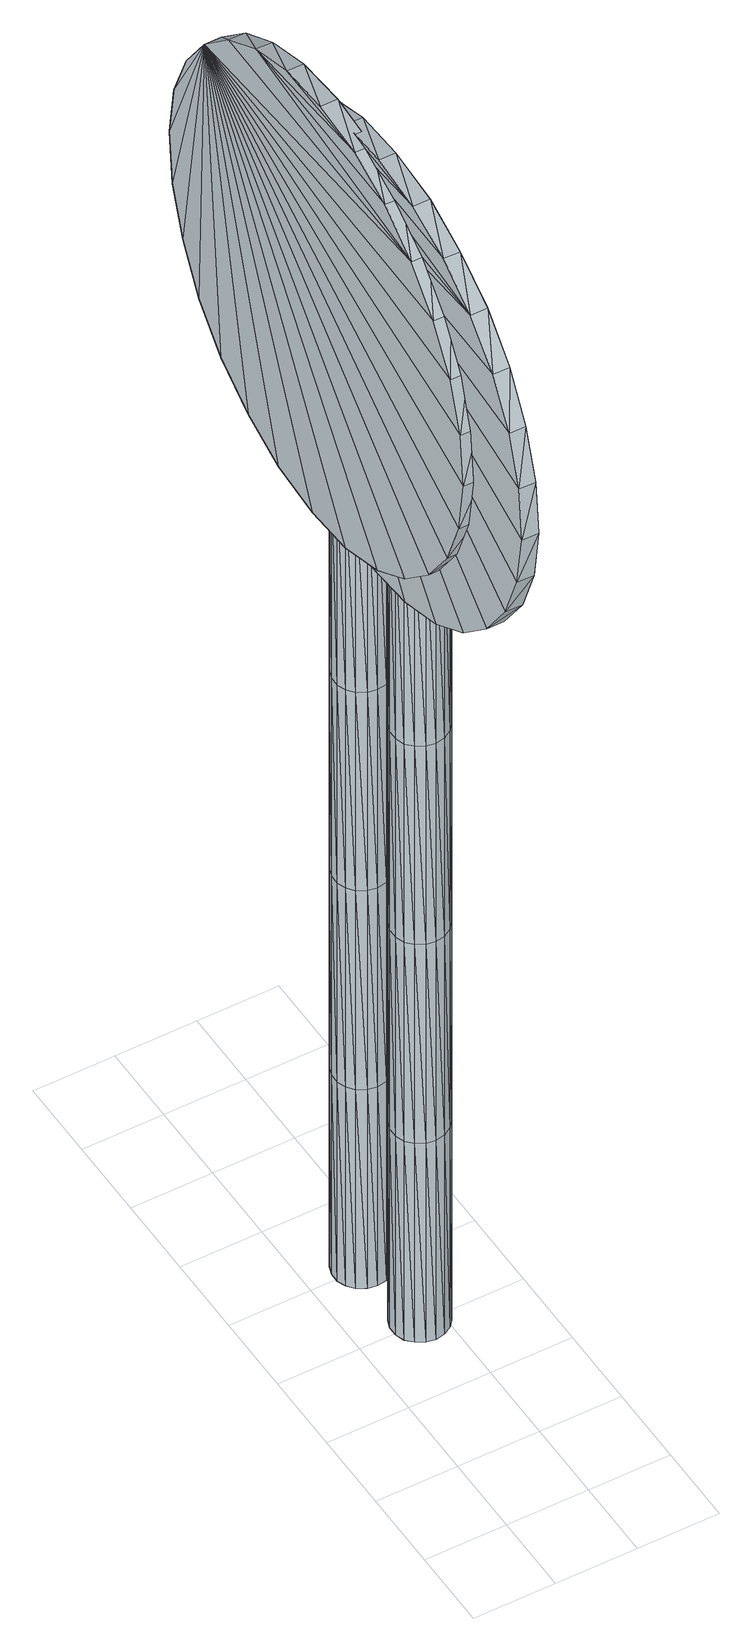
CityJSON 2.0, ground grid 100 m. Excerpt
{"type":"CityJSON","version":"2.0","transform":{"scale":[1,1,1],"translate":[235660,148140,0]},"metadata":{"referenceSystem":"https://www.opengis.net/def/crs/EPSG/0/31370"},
"CityObjects":{
"object1":{"type":"GenericCityObject","attributes":{"cluster":28,"mean_distance_to_centroid":0.0626,"new_centroid_x":235627.22,"new_centroid_y":148523.38,"mean_distance_to_camera":4.97,"H1":0,"H2":0,"Z_final":108.88,"cluster2":-1,"proj_x":235628.11,"proj_y":148519.51,"id_line":62572,"bearing_l":77.05,"distance":3.97,"orientation":"left","G_obj":257.05},"geometry":[{"type":"MultiSurface","lod":"2","boundaries":[[[0,1,2]],[[2,1,3]],[[3,1,4]],[[4,1,5]],[[5,1,6]],[[1,7,6]],[[1,8,7]],[[1,9,8]],[[1,10,9]],[[1,11,10]],[[1,12,11]],[[1,13,12]],[[1,14,13]],[[15,14,1]],[[16,15,1]],[[17,16,1]],[[18,17,1]],[[0,18,1]],[[19,20,0]],[[19,0,2]],[[21,19,2]],[[21,2,3]],[[21,3,22]],[[22,3,4]],[[22,4,23]],[[23,4,5]],[[23,5,24]],[[24,5,6]],[[24,6,25]],[[25,6,7]],[[25,7,26]],[[26,7,8]],[[26,8,27]],[[8,9,27]],[[27,9,28]],[[9,10,28]],[[10,29,28]],[[10,11,29]],[[11,30,29]],[[11,12,30]],[[30,12,31]],[[31,12,13]],[[31,13,32]],[[32,13,14]],[[32,14,33]],[[33,14,15]],[[33,15,34]],[[34,15,16]],[[34,16,35]],[[35,16,17]],[[36,35,17]],[[18,36,17]],[[20,36,18]],[[20,18,0]],[[37,38,20]],[[37,20,19]],[[39,37,19]],[[21,39,19]],[[39,21,40]],[[40,21,22]],[[40,22,41]],[[41,22,23]],[[41,23,42]],[[42,23,24]],[[42,24,43]],[[43,24,25]],[[43,25,44]],[[44,25,26]],[[26,45,44]],[[26,27,45]],[[27,46,45]],[[27,28,46]],[[28,47,46]],[[28,29,47]],[[47,29,48]],[[29,30,48]],[[48,30,49]],[[49,30,31]],[[49,31,50]],[[50,31,32]],[[50,32,51]],[[51,32,33]],[[51,33,52]],[[52,33,34]],[[52,34,53]],[[53,34,35]],[[54,53,35]],[[54,35,36]],[[38,54,36]],[[38,36,20]],[[55,56,38]],[[55,38,37]],[[57,55,37]],[[57,37,39]],[[57,39,58]],[[58,39,40]],[[58,40,59]],[[59,40,41]],[[59,41,60]],[[60,41,42]],[[60,42,61]],[[61,42,43]],[[61,43,62]],[[62,43,44]],[[44,63,62]],[[44,45,63]],[[45,64,63]],[[45,46,64]],[[46,65,64]],[[46,47,65]],[[47,66,65]],[[47,48,66]],[[66,48,67]],[[67,48,49]],[[67,49,68]],[[68,49,50]],[[68,50,69]],[[69,50,51]],[[69,51,70]],[[70,51,52]],[[70,52,71]],[[71,52,53]],[[72,71,53]],[[72,53,54]],[[56,72,54]],[[56,54,38]],[[73,74,56]],[[73,56,55]],[[75,73,55]],[[75,55,57]],[[75,57,76]],[[76,57,58]],[[76,58,77]],[[77,58,59]],[[77,59,78]],[[78,59,60]],[[78,60,79]],[[79,60,61]],[[79,61,80]],[[80,61,62]],[[62,81,80]],[[62,63,81]],[[63,82,81]],[[63,64,82]],[[64,83,82]],[[64,65,83]],[[65,84,83]],[[65,66,84]],[[84,66,85]],[[85,66,67]],[[85,67,86]],[[86,67,68]],[[86,68,87]],[[87,68,69]],[[87,69,88]],[[88,69,70]],[[88,70,89]],[[89,70,71]],[[90,89,71]],[[90,71,72]],[[74,90,72]],[[74,72,56]],[[91,92,74]],[[91,74,73]],[[93,91,73]],[[93,73,75]],[[93,75,94]],[[94,75,76]],[[94,76,95]],[[95,76,77]],[[95,77,96]],[[96,77,78]],[[96,78,97]],[[97,78,79]],[[97,79,98]],[[98,79,80]],[[80,99,98]],[[80,81,99]],[[81,100,99]],[[81,82,100]],[[82,101,100]],[[82,83,101]],[[83,102,101]],[[83,84,102]],[[102,84,103]],[[103,84,85]],[[103,85,104]],[[104,85,86]],[[104,86,105]],[[105,86,87]],[[105,87,106]],[[106,87,88]],[[106,88,107]],[[107,88,89]],[[108,107,89]],[[108,89,90]],[[92,108,90]],[[92,90,74]],[[92,91,109]],[[91,93,109]],[[93,94,109]],[[94,95,109]],[[95,96,109]],[[109,96,97]],[[109,97,98]],[[109,98,99]],[[109,99,100]],[[109,100,101]],[[109,101,102]],[[109,102,103]],[[109,103,104]],[[105,109,104]],[[106,109,105]],[[107,109,106]],[[108,109,107]],[[92,109,108]],[[110,111,112]],[[113,112,114]],[[115,112,113]],[[116,112,115]],[[117,112,116]],[[118,112,117]],[[119,112,118]],[[120,112,119]],[[121,112,120]],[[122,112,121]],[[122,123,112]],[[123,110,112]],[[111,124,112]],[[124,125,112]],[[125,126,112]],[[126,127,112]],[[127,128,112]],[[128,129,112]],[[129,130,112]],[[130,131,112]],[[112,131,132]],[[131,133,132]],[[131,134,133]],[[133,134,135]],[[133,135,136]],[[135,137,136]],[[133,136,138]],[[136,139,138]],[[136,137,139]],[[137,140,139]],[[137,135,140]],[[135,141,140]],[[135,134,141]],[[134,142,141]],[[134,131,142]],[[131,143,142]],[[131,130,143]],[[143,130,144]],[[144,130,129]],[[144,129,145]],[[145,129,128]],[[145,128,146]],[[146,127,147]],[[147,127,126]],[[147,126,148]],[[148,126,125]],[[148,125,149]],[[149,125,124]],[[150,149,124]],[[150,124,111]],[[151,150,111]],[[151,111,110]],[[152,151,110]],[[152,110,123]],[[146,128,127]],[[153,123,122]],[[154,153,122]],[[154,122,121]],[[155,154,121]],[[155,121,120]],[[156,155,120]],[[156,120,119]],[[157,156,119]],[[157,119,118]],[[157,118,158]],[[158,118,117]],[[158,117,159]],[[153,152,123]],[[159,117,116]],[[159,116,160]],[[160,116,115]],[[160,115,161]],[[161,115,113]],[[161,113,162]],[[162,113,114]],[[162,114,163]],[[163,114,112]],[[163,112,164]],[[164,112,132]],[[132,165,164]],[[132,133,165]],[[133,138,165]],[[138,139,140]],[[161,162,163]],[[160,161,163]],[[159,160,163]],[[158,159,163]],[[157,158,163]],[[156,157,163]],[[155,156,163]],[[154,155,163]],[[153,154,163]],[[153,163,152]],[[152,163,151]],[[151,163,150]],[[150,163,149]],[[149,163,148]],[[148,163,147]],[[147,163,146]],[[146,163,145]],[[145,163,144]],[[144,163,143]],[[143,163,142]],[[163,164,142]],[[142,164,165]],[[142,165,141]],[[165,140,141]],[[165,138,140]],[[166,167,168]],[[168,167,169]],[[170,168,169]],[[170,169,171]],[[170,171,172]],[[172,171,173]],[[172,173,174]],[[174,173,175]],[[174,175,176]],[[176,175,177]],[[176,177,178]],[[178,177,179]],[[178,179,180]],[[180,179,181]],[[180,181,182]],[[182,181,183]],[[182,183,184]],[[184,183,185]],[[184,185,186]],[[186,185,187]],[[186,187,188]],[[188,187,189]],[[188,189,190]],[[190,189,191]],[[192,190,191]],[[192,191,193]],[[194,192,193]],[[194,193,195]],[[196,194,195]],[[196,195,197]],[[198,196,197]],[[198,197,199]],[[200,198,199]],[[200,199,201]],[[202,200,201]],[[202,201,203]],[[204,202,203]],[[204,203,205]],[[206,204,205]],[[206,205,207]],[[208,206,207]],[[208,207,209]],[[210,208,209]],[[210,209,211]],[[212,210,211]],[[212,211,213]],[[214,212,213]],[[214,213,215]],[[216,214,215]],[[216,215,217]],[[216,217,218]],[[218,217,219]],[[218,219,220]],[[220,219,221]],[[220,221,222]],[[222,221,223]],[[222,223,224]],[[224,223,225]],[[224,225,226]],[[226,225,227]],[[226,227,228]],[[228,227,229]],[[228,229,230]],[[230,229,231]],[[230,231,232]],[[232,231,233]],[[232,233,234]],[[234,233,235]],[[234,235,236]],[[236,235,237]],[[236,237,238]],[[238,237,239]],[[240,238,239]],[[240,239,241]],[[240,241,242]],[[242,241,243]],[[243,244,242]],[[243,245,244]],[[244,245,246]],[[246,245,247]],[[246,247,248]],[[248,247,249]],[[248,249,250]],[[250,249,251]],[[250,251,252]],[[252,251,253]],[[252,253,254]],[[254,253,255]],[[254,255,256]],[[256,255,257]],[[256,257,258]],[[258,257,259]],[[258,259,260]],[[260,259,261]],[[260,261,262]],[[262,261,263]],[[262,263,264]],[[264,263,265]],[[264,265,266]],[[266,265,267]],[[266,267,268]],[[268,267,269]],[[269,270,268]],[[269,271,270]],[[271,272,270]],[[271,273,272]],[[273,274,272]],[[273,275,274]],[[275,276,274]],[[275,277,276]],[[277,278,276]],[[277,279,278]],[[279,280,278]],[[279,281,280]],[[281,282,280]],[[281,283,282]],[[283,284,282]],[[283,285,284]],[[285,286,284]],[[285,287,286]],[[287,288,286]],[[287,289,288]],[[289,290,288]],[[289,291,290]],[[290,291,292]],[[292,291,293]],[[292,293,294]],[[294,293,295]],[[294,295,296]],[[296,295,297]],[[296,297,298]],[[298,297,299]],[[298,299,300]],[[300,299,301]],[[300,301,302]],[[302,301,303]],[[302,303,304]],[[304,303,305]],[[304,305,306]],[[306,305,307]],[[306,307,308]],[[308,307,309]],[[308,309,310]],[[310,309,311]],[[310,311,312]],[[312,311,313]],[[313,166,312]],[[313,167,166]],[[169,167,313]],[[169,313,171]],[[171,313,311]],[[173,171,311]],[[173,311,309]],[[175,173,309]],[[175,309,307]],[[177,175,307]],[[177,307,305]],[[179,177,305]],[[179,305,303]],[[181,179,303]],[[181,303,301]],[[183,181,301]],[[183,301,299]],[[183,299,297]],[[185,183,297]],[[185,297,295]],[[187,185,295]],[[187,295,293]],[[189,187,293]],[[189,293,291]],[[189,291,289]],[[189,289,287]],[[191,189,287]],[[191,287,285]],[[193,191,285]],[[195,193,285]],[[195,285,283]],[[197,195,283]],[[199,197,283]],[[201,199,283]],[[201,283,281]],[[203,201,281]],[[205,203,281]],[[205,281,279]],[[205,279,207]],[[207,279,209]],[[209,279,277]],[[209,277,211]],[[211,277,275]],[[211,275,213]],[[213,275,273]],[[213,273,215]],[[215,273,271]],[[215,271,217]],[[217,271,219]],[[219,271,269]],[[219,269,221]],[[221,269,223]],[[223,269,267]],[[223,267,225]],[[225,267,265]],[[225,265,227]],[[227,265,263]],[[227,263,229]],[[229,263,261]],[[229,261,231]],[[231,261,259]],[[231,259,257]],[[231,257,233]],[[233,257,255]],[[233,255,235]],[[235,255,253]],[[235,253,237]],[[253,251,237]],[[237,251,249]],[[237,249,239]],[[249,247,239]],[[239,247,245]],[[239,245,241]],[[241,245,243]],[[240,242,244]],[[168,312,166]],[[170,312,168]],[[170,310,312]],[[172,310,170]],[[172,308,310]],[[174,308,172]],[[174,306,308]],[[176,306,174]],[[176,304,306]],[[178,304,176]],[[178,302,304]],[[180,302,178]],[[180,300,302]],[[182,300,180]],[[182,298,300]],[[182,296,298]],[[184,296,182]],[[184,294,296]],[[186,294,184]],[[186,292,294]],[[188,292,186]],[[188,290,292]],[[188,288,290]],[[188,286,288]],[[190,286,188]],[[190,284,286]],[[192,284,190]],[[194,284,192]],[[194,282,284]],[[196,282,194]],[[198,282,196]],[[200,282,198]],[[200,280,282]],[[202,280,200]],[[204,280,202]],[[204,278,280]],[[204,206,278]],[[206,208,278]],[[208,276,278]],[[208,210,276]],[[210,274,276]],[[210,212,274]],[[212,272,274]],[[212,214,272]],[[214,270,272]],[[214,216,270]],[[216,218,270]],[[218,268,270]],[[218,220,268]],[[220,222,268]],[[222,266,268]],[[222,224,266]],[[224,264,266]],[[224,226,264]],[[226,262,264]],[[226,228,262]],[[228,260,262]],[[228,230,260]],[[230,258,260]],[[230,256,258]],[[230,232,256]],[[232,254,256]],[[232,234,254]],[[234,252,254]],[[234,236,252]],[[252,236,250]],[[236,248,250]],[[236,238,248]],[[248,238,246]],[[238,244,246]],[[238,240,244]],[[314,315,316]],[[316,315,317]],[[318,316,317]],[[318,317,319]],[[318,319,320]],[[320,319,321]],[[320,321,322]],[[322,321,323]],[[322,323,324]],[[324,323,325]],[[324,325,326]],[[326,325,327]],[[326,327,328]],[[328,327,329]],[[328,329,330]],[[330,329,331]],[[330,331,332]],[[332,331,333]],[[332,333,334]],[[334,333,335]],[[334,335,336]],[[336,335,337]],[[336,337,338]],[[338,337,339]],[[340,338,339]],[[340,339,341]],[[342,340,341]],[[342,341,343]],[[344,342,343]],[[344,343,345]],[[346,344,345]],[[346,345,347]],[[348,346,347]],[[348,347,349]],[[350,348,349]],[[350,349,351]],[[352,350,351]],[[352,351,353]],[[354,352,353]],[[354,353,355]],[[356,354,355]],[[356,355,357]],[[358,356,357]],[[358,357,359]],[[360,358,359]],[[360,359,361]],[[362,360,361]],[[362,361,363]],[[364,362,363]],[[364,363,365]],[[364,365,366]],[[366,365,367]],[[366,367,368]],[[368,367,369]],[[368,369,370]],[[370,369,371]],[[370,371,372]],[[372,371,373]],[[372,373,374]],[[374,373,375]],[[374,375,376]],[[376,375,377]],[[376,377,378]],[[378,377,379]],[[378,379,380]],[[380,379,381]],[[380,381,382]],[[382,381,383]],[[382,383,384]],[[384,383,385]],[[386,384,385]],[[386,385,387]],[[386,387,388]],[[388,387,389]],[[389,390,388]],[[389,391,390]],[[390,391,392]],[[392,391,393]],[[392,393,394]],[[394,393,395]],[[394,395,396]],[[396,395,397]],[[396,397,398]],[[398,397,399]],[[398,399,400]],[[400,399,401]],[[400,401,402]],[[402,401,403]],[[402,403,404]],[[404,403,405]],[[404,405,406]],[[406,405,407]],[[406,407,408]],[[408,407,409]],[[408,409,410]],[[410,409,411]],[[410,411,412]],[[412,411,413]],[[412,413,414]],[[414,413,415]],[[415,416,414]],[[415,417,416]],[[417,418,416]],[[417,419,418]],[[419,420,418]],[[419,421,420]],[[421,422,420]],[[421,423,422]],[[423,424,422]],[[423,425,424]],[[425,426,424]],[[425,427,426]],[[427,428,426]],[[427,429,428]],[[429,430,428]],[[429,431,430]],[[431,432,430]],[[431,433,432]],[[433,434,432]],[[433,435,434]],[[435,436,434]],[[435,437,436]],[[436,437,438]],[[438,437,439]],[[438,439,440]],[[440,439,441]],[[440,441,442]],[[442,441,443]],[[442,443,444]],[[444,443,445]],[[444,445,446]],[[446,445,447]],[[446,447,448]],[[448,447,449]],[[448,449,450]],[[450,449,451]],[[450,451,452]],[[452,451,453]],[[452,453,454]],[[454,453,455]],[[454,455,456]],[[456,455,457]],[[456,457,458]],[[458,457,459]],[[459,314,458]],[[459,315,314]],[[317,315,459]],[[317,459,319]],[[319,459,457]],[[321,319,457]],[[321,457,455]],[[323,321,455]],[[323,455,453]],[[325,323,453]],[[325,453,451]],[[327,325,451]],[[327,451,449]],[[329,327,449]],[[329,449,447]],[[331,329,447]],[[331,447,445]],[[331,445,443]],[[333,331,443]],[[333,443,441]],[[335,333,441]],[[335,441,439]],[[337,335,439]],[[337,439,437]],[[337,437,435]],[[337,435,433]],[[339,337,433]],[[339,433,431]],[[341,339,431]],[[343,341,431]],[[343,431,429]],[[345,343,429]],[[347,345,429]],[[349,347,429]],[[349,429,427]],[[351,349,427]],[[353,351,427]],[[353,427,425]],[[353,425,355]],[[355,425,357]],[[357,425,423]],[[357,423,359]],[[359,423,421]],[[359,421,361]],[[361,421,419]],[[361,419,363]],[[363,419,417]],[[363,417,365]],[[365,417,367]],[[367,417,415]],[[367,415,369]],[[369,415,413]],[[369,413,371]],[[371,413,411]],[[371,411,373]],[[373,411,409]],[[373,409,375]],[[375,409,407]],[[375,407,377]],[[377,407,405]],[[377,405,403]],[[377,403,379]],[[379,403,401]],[[379,401,381]],[[381,401,399]],[[381,399,383]],[[399,397,383]],[[383,397,395]],[[383,395,385]],[[395,393,385]],[[385,393,391]],[[385,391,387]],[[387,391,389]],[[386,388,390]],[[316,458,314]],[[318,458,316]],[[318,456,458]],[[320,456,318]],[[320,454,456]],[[322,454,320]],[[322,452,454]],[[324,452,322]],[[324,450,452]],[[326,450,324]],[[326,448,450]],[[328,448,326]],[[328,446,448]],[[330,446,328]],[[330,444,446]],[[330,442,444]],[[332,442,330]],[[332,440,442]],[[334,440,332]],[[334,438,440]],[[336,438,334]],[[336,436,438]],[[336,434,436]],[[336,432,434]],[[338,432,336]],[[338,430,432]],[[340,430,338]],[[342,430,340]],[[342,428,430]],[[344,428,342]],[[346,428,344]],[[348,428,346]],[[348,426,428]],[[350,426,348]],[[352,426,350]],[[352,424,426]],[[352,354,424]],[[354,356,424]],[[356,422,424]],[[356,358,422]],[[358,420,422]],[[358,360,420]],[[360,418,420]],[[360,362,418]],[[362,416,418]],[[362,364,416]],[[364,366,416]],[[366,414,416]],[[366,368,414]],[[368,412,414]],[[368,370,412]],[[370,410,412]],[[370,372,410]],[[372,408,410]],[[372,374,408]],[[374,406,408]],[[374,376,406]],[[376,404,406]],[[376,402,404]],[[376,378,402]],[[378,400,402]],[[378,380,400]],[[380,398,400]],[[380,382,398]],[[398,382,396]],[[382,394,396]],[[382,384,394]],[[394,384,392]],[[384,390,392]],[[384,386,390]]]}]},
"object2":{"type":"GenericCityObject","attributes":{"cluster":26,"mean_distance_to_centroid":0.0385,"new_centroid_x":235614.88,"new_centroid_y":148622.4,"mean_distance_to_camera":6.08,"H1":0,"H2":0,"Z_final":108.76,"cluster2":-1,"proj_x":235616.13,"proj_y":148625.9,"id_line":62703,"bearing_l":289.61,"distance":3.72,"orientation":"left","G_obj":109.61},"geometry":[{"type":"MultiSurface","lod":"2","boundaries":[[[460,461,462]],[[462,461,463]],[[463,461,464]],[[464,461,465]],[[465,461,466]],[[461,467,466]],[[461,468,467]],[[461,469,468]],[[461,470,469]],[[461,471,470]],[[461,472,471]],[[461,473,472]],[[461,474,473]],[[475,474,461]],[[476,475,461]],[[477,476,461]],[[478,477,461]],[[460,478,461]],[[479,480,460]],[[479,460,462]],[[481,479,462]],[[481,462,463]],[[481,463,482]],[[482,463,464]],[[482,464,483]],[[483,464,465]],[[483,465,484]],[[484,465,466]],[[484,466,485]],[[485,466,467]],[[485,467,486]],[[486,467,468]],[[486,468,487]],[[468,469,487]],[[487,469,488]],[[469,470,488]],[[470,489,488]],[[470,471,489]],[[471,490,489]],[[471,472,490]],[[490,472,491]],[[491,472,473]],[[491,473,492]],[[492,473,474]],[[492,474,493]],[[493,474,475]],[[493,475,494]],[[494,475,476]],[[494,476,495]],[[495,476,477]],[[496,495,477]],[[478,496,477]],[[480,496,478]],[[480,478,460]],[[497,498,480]],[[497,480,479]],[[499,497,479]],[[481,499,479]],[[499,481,500]],[[500,481,482]],[[500,482,501]],[[501,482,483]],[[501,483,502]],[[502,483,484]],[[502,484,503]],[[503,484,485]],[[503,485,504]],[[504,485,486]],[[486,505,504]],[[486,487,505]],[[487,506,505]],[[487,488,506]],[[488,507,506]],[[488,489,507]],[[507,489,508]],[[489,490,508]],[[508,490,509]],[[509,490,491]],[[509,491,510]],[[510,491,492]],[[510,492,511]],[[511,492,493]],[[511,493,512]],[[512,493,494]],[[512,494,513]],[[513,494,495]],[[514,513,495]],[[514,495,496]],[[498,514,496]],[[498,496,480]],[[515,516,498]],[[515,498,497]],[[517,515,497]],[[517,497,499]],[[517,499,518]],[[518,499,500]],[[518,500,519]],[[519,500,501]],[[519,501,520]],[[520,501,502]],[[520,502,521]],[[521,502,503]],[[521,503,522]],[[522,503,504]],[[504,523,522]],[[504,505,523]],[[505,524,523]],[[505,506,524]],[[506,525,524]],[[506,507,525]],[[507,526,525]],[[507,508,526]],[[526,508,527]],[[527,508,509]],[[527,509,528]],[[528,509,510]],[[528,510,529]],[[529,510,511]],[[529,511,530]],[[530,511,512]],[[530,512,531]],[[531,512,513]],[[532,531,513]],[[532,513,514]],[[516,532,514]],[[516,514,498]],[[533,534,516]],[[533,516,515]],[[535,533,515]],[[535,515,517]],[[535,517,536]],[[536,517,518]],[[536,518,537]],[[537,518,519]],[[537,519,538]],[[538,519,520]],[[538,520,539]],[[539,520,521]],[[539,521,540]],[[540,521,522]],[[522,541,540]],[[522,523,541]],[[523,542,541]],[[523,524,542]],[[524,543,542]],[[524,525,543]],[[525,544,543]],[[525,526,544]],[[544,526,545]],[[545,526,527]],[[545,527,546]],[[546,527,528]],[[546,528,547]],[[547,528,529]],[[547,529,548]],[[548,529,530]],[[548,530,549]],[[549,530,531]],[[550,549,531]],[[550,531,532]],[[534,550,532]],[[534,532,516]],[[551,552,534]],[[551,534,533]],[[553,551,533]],[[553,533,535]],[[553,535,554]],[[554,535,536]],[[554,536,555]],[[555,536,537]],[[555,537,556]],[[556,537,538]],[[556,538,557]],[[557,538,539]],[[557,539,558]],[[558,539,540]],[[540,559,558]],[[540,541,559]],[[541,560,559]],[[541,542,560]],[[542,561,560]],[[542,543,561]],[[543,562,561]],[[543,544,562]],[[562,544,563]],[[563,544,545]],[[563,545,564]],[[564,545,546]],[[564,546,565]],[[565,546,547]],[[565,547,566]],[[566,547,548]],[[566,548,567]],[[567,548,549]],[[568,567,549]],[[568,549,550]],[[552,568,550]],[[552,550,534]],[[552,551,569]],[[551,553,569]],[[553,554,569]],[[554,555,569]],[[555,556,569]],[[569,556,557]],[[569,557,558]],[[569,558,559]],[[569,559,560]],[[569,560,561]],[[569,561,562]],[[569,562,563]],[[569,563,564]],[[565,569,564]],[[566,569,565]],[[567,569,566]],[[568,569,567]],[[552,569,568]],[[570,571,572]],[[573,572,574]],[[575,572,573]],[[576,572,575]],[[577,572,576]],[[578,572,577]],[[579,572,578]],[[580,572,579]],[[581,572,580]],[[582,572,581]],[[582,583,572]],[[583,570,572]],[[571,584,572]],[[584,585,572]],[[585,586,572]],[[586,587,572]],[[587,588,572]],[[588,589,572]],[[589,590,572]],[[590,591,572]],[[572,591,592]],[[591,593,592]],[[591,594,593]],[[593,594,595]],[[593,595,596]],[[595,597,596]],[[593,596,598]],[[596,599,598]],[[596,597,599]],[[597,600,599]],[[597,595,600]],[[595,601,600]],[[595,594,601]],[[594,602,601]],[[594,591,602]],[[591,603,602]],[[591,590,603]],[[603,590,604]],[[604,590,589]],[[604,589,605]],[[605,589,588]],[[605,588,606]],[[606,587,607]],[[607,587,586]],[[607,586,608]],[[608,586,585]],[[608,585,609]],[[609,585,584]],[[610,609,584]],[[610,584,571]],[[611,610,571]],[[611,571,570]],[[612,611,570]],[[612,570,583]],[[606,588,587]],[[613,583,582]],[[614,613,582]],[[614,582,581]],[[615,614,581]],[[615,581,580]],[[616,615,580]],[[616,580,579]],[[617,616,579]],[[617,579,578]],[[617,578,618]],[[618,578,577]],[[618,577,619]],[[613,612,583]],[[619,577,576]],[[619,576,620]],[[620,576,575]],[[620,575,621]],[[621,575,573]],[[621,573,622]],[[622,573,574]],[[622,574,623]],[[623,574,572]],[[623,572,624]],[[624,572,592]],[[592,625,624]],[[592,593,625]],[[593,598,625]],[[598,599,600]],[[621,622,623]],[[620,621,623]],[[619,620,623]],[[618,619,623]],[[617,618,623]],[[616,617,623]],[[615,616,623]],[[614,615,623]],[[613,614,623]],[[613,623,612]],[[612,623,611]],[[611,623,610]],[[610,623,609]],[[609,623,608]],[[608,623,607]],[[607,623,606]],[[606,623,605]],[[605,623,604]],[[604,623,603]],[[603,623,602]],[[623,624,602]],[[602,624,625]],[[602,625,601]],[[625,600,601]],[[625,598,600]],[[626,627,628]],[[628,627,629]],[[630,628,629]],[[630,629,631]],[[630,631,632]],[[632,631,633]],[[632,633,634]],[[634,633,635]],[[634,635,636]],[[636,635,637]],[[636,637,638]],[[638,637,639]],[[638,639,640]],[[640,639,641]],[[640,641,642]],[[642,641,643]],[[642,643,644]],[[644,643,645]],[[644,645,646]],[[646,645,647]],[[646,647,648]],[[648,647,649]],[[648,649,650]],[[650,649,651]],[[652,650,651]],[[652,651,653]],[[654,652,653]],[[654,653,655]],[[656,654,655]],[[656,655,657]],[[658,656,657]],[[658,657,659]],[[660,658,659]],[[660,659,661]],[[662,660,661]],[[662,661,663]],[[664,662,663]],[[664,663,665]],[[666,664,665]],[[666,665,667]],[[668,666,667]],[[668,667,669]],[[670,668,669]],[[670,669,671]],[[672,670,671]],[[672,671,673]],[[674,672,673]],[[674,673,675]],[[676,674,675]],[[676,675,677]],[[676,677,678]],[[678,677,679]],[[678,679,680]],[[680,679,681]],[[680,681,682]],[[682,681,683]],[[682,683,684]],[[684,683,685]],[[684,685,686]],[[686,685,687]],[[686,687,688]],[[688,687,689]],[[688,689,690]],[[690,689,691]],[[690,691,692]],[[692,691,693]],[[692,693,694]],[[694,693,695]],[[694,695,696]],[[696,695,697]],[[696,697,698]],[[698,697,699]],[[700,698,699]],[[700,699,701]],[[700,701,702]],[[702,701,703]],[[703,704,702]],[[703,705,704]],[[704,705,706]],[[706,705,707]],[[706,707,708]],[[708,707,709]],[[708,709,710]],[[710,709,711]],[[710,711,712]],[[712,711,713]],[[712,713,714]],[[714,713,715]],[[714,715,716]],[[716,715,717]],[[716,717,718]],[[718,717,719]],[[718,719,720]],[[720,719,721]],[[720,721,722]],[[722,721,723]],[[722,723,724]],[[724,723,725]],[[724,725,726]],[[726,725,727]],[[726,727,728]],[[728,727,729]],[[729,730,728]],[[729,731,730]],[[731,732,730]],[[731,733,732]],[[733,734,732]],[[733,735,734]],[[735,736,734]],[[735,737,736]],[[737,738,736]],[[737,739,738]],[[739,740,738]],[[739,741,740]],[[741,742,740]],[[741,743,742]],[[743,744,742]],[[743,745,744]],[[745,746,744]],[[745,747,746]],[[747,748,746]],[[747,749,748]],[[749,750,748]],[[749,751,750]],[[750,751,752]],[[752,751,753]],[[752,753,754]],[[754,753,755]],[[754,755,756]],[[756,755,757]],[[756,757,758]],[[758,757,759]],[[758,759,760]],[[760,759,761]],[[760,761,762]],[[762,761,763]],[[762,763,764]],[[764,763,765]],[[764,765,766]],[[766,765,767]],[[766,767,768]],[[768,767,769]],[[768,769,770]],[[770,769,771]],[[770,771,772]],[[772,771,773]],[[773,626,772]],[[773,627,626]],[[629,627,773]],[[629,773,631]],[[631,773,771]],[[633,631,771]],[[633,771,769]],[[635,633,769]],[[635,769,767]],[[637,635,767]],[[637,767,765]],[[639,637,765]],[[639,765,763]],[[641,639,763]],[[641,763,761]],[[643,641,761]],[[643,761,759]],[[643,759,757]],[[645,643,757]],[[645,757,755]],[[647,645,755]],[[647,755,753]],[[649,647,753]],[[649,753,751]],[[649,751,749]],[[649,749,747]],[[651,649,747]],[[651,747,745]],[[653,651,745]],[[655,653,745]],[[655,745,743]],[[657,655,743]],[[659,657,743]],[[661,659,743]],[[661,743,741]],[[663,661,741]],[[665,663,741]],[[665,741,739]],[[665,739,667]],[[667,739,669]],[[669,739,737]],[[669,737,671]],[[671,737,735]],[[671,735,673]],[[673,735,733]],[[673,733,675]],[[675,733,731]],[[675,731,677]],[[677,731,679]],[[679,731,729]],[[679,729,681]],[[681,729,683]],[[683,729,727]],[[683,727,685]],[[685,727,725]],[[685,725,687]],[[687,725,723]],[[687,723,689]],[[689,723,721]],[[689,721,691]],[[691,721,719]],[[691,719,717]],[[691,717,693]],[[693,717,715]],[[693,715,695]],[[695,715,713]],[[695,713,697]],[[713,711,697]],[[697,711,709]],[[697,709,699]],[[709,707,699]],[[699,707,705]],[[699,705,701]],[[701,705,703]],[[700,702,704]],[[628,772,626]],[[630,772,628]],[[630,770,772]],[[632,770,630]],[[632,768,770]],[[634,768,632]],[[634,766,768]],[[636,766,634]],[[636,764,766]],[[638,764,636]],[[638,762,764]],[[640,762,638]],[[640,760,762]],[[642,760,640]],[[642,758,760]],[[642,756,758]],[[644,756,642]],[[644,754,756]],[[646,754,644]],[[646,752,754]],[[648,752,646]],[[648,750,752]],[[648,748,750]],[[648,746,748]],[[650,746,648]],[[650,744,746]],[[652,744,650]],[[654,744,652]],[[654,742,744]],[[656,742,654]],[[658,742,656]],[[660,742,658]],[[660,740,742]],[[662,740,660]],[[664,740,662]],[[664,738,740]],[[664,666,738]],[[666,668,738]],[[668,736,738]],[[668,670,736]],[[670,734,736]],[[670,672,734]],[[672,732,734]],[[672,674,732]],[[674,730,732]],[[674,676,730]],[[676,678,730]],[[678,728,730]],[[678,680,728]],[[680,682,728]],[[682,726,728]],[[682,684,726]],[[684,724,726]],[[684,686,724]],[[686,722,724]],[[686,688,722]],[[688,720,722]],[[688,690,720]],[[690,718,720]],[[690,716,718]],[[690,692,716]],[[692,714,716]],[[692,694,714]],[[694,712,714]],[[694,696,712]],[[712,696,710]],[[696,708,710]],[[696,698,708]],[[708,698,706]],[[698,704,706]],[[698,700,704]],[[774,775,776]],[[776,775,777]],[[778,776,777]],[[778,777,779]],[[778,779,780]],[[780,779,781]],[[780,781,782]],[[782,781,783]],[[782,783,784]],[[784,783,785]],[[784,785,786]],[[786,785,787]],[[786,787,788]],[[788,787,789]],[[788,789,790]],[[790,789,791]],[[790,791,792]],[[792,791,793]],[[792,793,794]],[[794,793,795]],[[794,795,796]],[[796,795,797]],[[796,797,798]],[[798,797,799]],[[800,798,799]],[[800,799,801]],[[802,800,801]],[[802,801,803]],[[804,802,803]],[[804,803,805]],[[806,804,805]],[[806,805,807]],[[808,806,807]],[[808,807,809]],[[810,808,809]],[[810,809,811]],[[812,810,811]],[[812,811,813]],[[814,812,813]],[[814,813,815]],[[816,814,815]],[[816,815,817]],[[818,816,817]],[[818,817,819]],[[820,818,819]],[[820,819,821]],[[822,820,821]],[[822,821,823]],[[824,822,823]],[[824,823,825]],[[824,825,826]],[[826,825,827]],[[826,827,828]],[[828,827,829]],[[828,829,830]],[[830,829,831]],[[830,831,832]],[[832,831,833]],[[832,833,834]],[[834,833,835]],[[834,835,836]],[[836,835,837]],[[836,837,838]],[[838,837,839]],[[838,839,840]],[[840,839,841]],[[840,841,842]],[[842,841,843]],[[842,843,844]],[[844,843,845]],[[844,845,846]],[[846,845,847]],[[848,846,847]],[[848,847,849]],[[848,849,850]],[[850,849,851]],[[851,852,850]],[[851,853,852]],[[852,853,854]],[[854,853,855]],[[854,855,856]],[[856,855,857]],[[856,857,858]],[[858,857,859]],[[858,859,860]],[[860,859,861]],[[860,861,862]],[[862,861,863]],[[862,863,864]],[[864,863,865]],[[864,865,866]],[[866,865,867]],[[866,867,868]],[[868,867,869]],[[868,869,870]],[[870,869,871]],[[870,871,872]],[[872,871,873]],[[872,873,874]],[[874,873,875]],[[874,875,876]],[[876,875,877]],[[877,878,876]],[[877,879,878]],[[879,880,878]],[[879,881,880]],[[881,882,880]],[[881,883,882]],[[883,884,882]],[[883,885,884]],[[885,886,884]],[[885,887,886]],[[887,888,886]],[[887,889,888]],[[889,890,888]],[[889,891,890]],[[891,892,890]],[[891,893,892]],[[893,894,892]],[[893,895,894]],[[895,896,894]],[[895,897,896]],[[897,898,896]],[[897,899,898]],[[898,899,900]],[[900,899,901]],[[900,901,902]],[[902,901,903]],[[902,903,904]],[[904,903,905]],[[904,905,906]],[[906,905,907]],[[906,907,908]],[[908,907,909]],[[908,909,910]],[[910,909,911]],[[910,911,912]],[[912,911,913]],[[912,913,914]],[[914,913,915]],[[914,915,916]],[[916,915,917]],[[916,917,918]],[[918,917,919]],[[918,919,920]],[[920,919,921]],[[921,774,920]],[[921,775,774]],[[777,775,921]],[[777,921,779]],[[779,921,919]],[[781,779,919]],[[781,919,917]],[[783,781,917]],[[783,917,915]],[[785,783,915]],[[785,915,913]],[[787,785,913]],[[787,913,911]],[[789,787,911]],[[789,911,909]],[[791,789,909]],[[791,909,907]],[[791,907,905]],[[793,791,905]],[[793,905,903]],[[795,793,903]],[[795,903,901]],[[797,795,901]],[[797,901,899]],[[797,899,897]],[[797,897,895]],[[799,797,895]],[[799,895,893]],[[801,799,893]],[[803,801,893]],[[803,893,891]],[[805,803,891]],[[807,805,891]],[[809,807,891]],[[809,891,889]],[[811,809,889]],[[813,811,889]],[[813,889,887]],[[813,887,815]],[[815,887,817]],[[817,887,885]],[[817,885,819]],[[819,885,883]],[[819,883,821]],[[821,883,881]],[[821,881,823]],[[823,881,879]],[[823,879,825]],[[825,879,827]],[[827,879,877]],[[827,877,829]],[[829,877,831]],[[831,877,875]],[[831,875,833]],[[833,875,873]],[[833,873,835]],[[835,873,871]],[[835,871,837]],[[837,871,869]],[[837,869,839]],[[839,869,867]],[[839,867,865]],[[839,865,841]],[[841,865,863]],[[841,863,843]],[[843,863,861]],[[843,861,845]],[[861,859,845]],[[845,859,857]],[[845,857,847]],[[857,855,847]],[[847,855,853]],[[847,853,849]],[[849,853,851]],[[848,850,852]],[[776,920,774]],[[778,920,776]],[[778,918,920]],[[780,918,778]],[[780,916,918]],[[782,916,780]],[[782,914,916]],[[784,914,782]],[[784,912,914]],[[786,912,784]],[[786,910,912]],[[788,910,786]],[[788,908,910]],[[790,908,788]],[[790,906,908]],[[790,904,906]],[[792,904,790]],[[792,902,904]],[[794,902,792]],[[794,900,902]],[[796,900,794]],[[796,898,900]],[[796,896,898]],[[796,894,896]],[[798,894,796]],[[798,892,894]],[[800,892,798]],[[802,892,800]],[[802,890,892]],[[804,890,802]],[[806,890,804]],[[808,890,806]],[[808,888,890]],[[810,888,808]],[[812,888,810]],[[812,886,888]],[[812,814,886]],[[814,816,886]],[[816,884,886]],[[816,818,884]],[[818,882,884]],[[818,820,882]],[[820,880,882]],[[820,822,880]],[[822,878,880]],[[822,824,878]],[[824,826,878]],[[826,876,878]],[[826,828,876]],[[828,830,876]],[[830,874,876]],[[830,832,874]],[[832,872,874]],[[832,834,872]],[[834,870,872]],[[834,836,870]],[[836,868,870]],[[836,838,868]],[[838,866,868]],[[838,864,866]],[[838,840,864]],[[840,862,864]],[[840,842,862]],[[842,860,862]],[[842,844,860]],[[860,844,858]],[[844,856,858]],[[844,846,856]],[[856,846,854]],[[846,852,854]],[[846,848,852]]]}]}
},
"vertices":[
[76,338,2],[76,304,2],[88,336,2],[98,330,2],[105,321,2],[109,310,2],[109,298,2],[105,287,2],[98,279,2],[88,273,2],[76,271,2],[65,273,2],[55,279,2],[47,287,2],[43,298,2],[43,310,2],[47,321,2],[55,330,2],[65,336,2],[88,336,300],[76,338,300],[98,330,300],[105,321,300],[109,310,300],[109,298,300],[105,287,300],[98,279,300],[88,273,300],[76,271,300],[65,273,300],[55,279,300],[47,287,300],[43,298,300],[43,310,300],[47,321,300],[55,330,300],[65,336,300],[88,336,598],[76,338,598],[98,330,598],[105,321,598],[109,310,598],[109,298,598],[105,287,598],[98,279,598],[88,273,598],[76,271,598],[65,273,598],[55,279,598],[47,287,598],[43,298,598],[43,310,598],[47,321,598],[55,330,598],[65,336,598],[88,336,895],[76,338,895],[98,330,895],[105,321,895],[109,310,895],[109,298,895],[105,287,895],[98,279,895],[88,273,895],[76,271,895],[65,273,895],[55,279,895],[47,287,895],[43,298,895],[43,310,895],[47,321,895],[55,330,895],[65,336,895],[88,336,1193],[76,338,1193],[98,330,1193],[105,321,1193],[109,310,1193],[109,298,1193],[105,287,1193],[98,279,1193],[88,273,1193],[76,271,1193],[65,273,1193],[55,279,1193],[47,287,1193],[43,298,1193],[43,310,1193],[47,321,1193],[55,330,1193],[65,336,1193],[88,336,1491],[76,338,1491],[98,330,1491],[105,321,1491],[109,310,1491],[109,298,1491],[105,287,1491],[98,279,1491],[88,273,1491],[76,271,1491],[65,273,1491],[55,279,1491],[47,287,1491],[43,298,1491],[43,310,1491],[47,321,1491],[55,330,1491],[65,336,1491],[76,304,1491],[41,178,1185],[41,122,1221],[50,546,1645],[48,604,1525],[49,582,1589],[47,612,1456],[46,604,1387],[45,582,1324],[44,546,1268],[43,499,1221],[42,443,1185],[41,380,1162],[41,311,1154],[41,241,1162],[42,75,1268],[43,39,1324],[44,17,1387],[45,9,1456],[46,17,1525],[47,39,1589],[49,75,1645],[50,122,1692],[51,499,1692],[51,443,1727],[50,178,1727],[51,241,1750],[52,380,1750],[51,311,1758],[31,380,1750],[30,311,1758],[30,241,1750],[29,178,1728],[29,122,1692],[28,75,1645],[27,39,1589],[25,17,1526],[24,9,1457],[23,17,1387],[22,39,1324],[21,75,1268],[20,122,1221],[20,178,1185],[20,241,1163],[20,311,1155],[20,380,1163],[21,443,1185],[22,499,1221],[23,546,1268],[24,582,1324],[25,605,1387],[26,613,1457],[27,605,1526],[29,582,1589],[29,546,1645],[30,499,1692],[30,443,1728],[33,415,1304],[33,415,1265],[67,414,1304],[67,414,1265],[66,395,1304],[66,395,1265],[89,387,1304],[89,387,1265],[92,385,1304],[92,385,1265],[96,384,1304],[96,384,1265],[99,382,1304],[99,382,1265],[102,380,1304],[102,380,1265],[106,378,1304],[106,378,1265],[109,376,1304],[109,376,1265],[112,374,1304],[112,374,1265],[122,366,1304],[122,366,1265],[125,364,1304],[125,364,1265],[127,361,1304],[127,361,1265],[129,358,1304],[129,358,1265],[131,355,1304],[131,355,1265],[132,352,1304],[132,352,1265],[132,348,1304],[132,348,1265],[132,345,1304],[132,345,1265],[132,310,1304],[132,310,1265],[129,291,1304],[129,291,1265],[128,286,1304],[128,286,1265],[127,281,1304],[127,281,1265],[125,277,1304],[125,277,1265],[122,273,1304],[122,273,1265],[119,269,1304],[119,269,1265],[115,265,1304],[115,265,1265],[111,262,1304],[111,262,1265],[110,262,1304],[110,262,1265],[106,260,1304],[106,260,1265],[101,258,1304],[101,258,1265],[96,256,1304],[96,256,1265],[91,254,1304],[91,254,1265],[86,253,1304],[86,253,1265],[81,253,1304],[81,253,1265],[75,252,1304],[75,252,1265],[64,252,1304],[64,252,1265],[62,227,1304],[62,227,1265],[33,226,1304],[33,226,1265],[33,257,1304],[33,257,1265],[53,271,1304],[53,271,1265],[70,270,1304],[70,270,1265],[73,270,1304],[73,270,1265],[77,270,1304],[77,270,1265],[80,270,1304],[80,270,1265],[83,271,1304],[83,271,1265],[87,271,1304],[87,271,1265],[90,272,1304],[90,272,1265],[93,273,1304],[93,273,1265],[96,274,1304],[96,274,1265],[99,276,1304],[99,276,1265],[101,278,1304],[101,278,1265],[103,280,1304],[103,280,1265],[104,283,1304],[104,283,1265],[105,286,1304],[105,286,1265],[106,289,1304],[106,289,1265],[108,308,1304],[108,308,1265],[108,345,1304],[108,345,1265],[108,347,1304],[108,347,1265],[107,349,1304],[107,349,1265],[106,351,1304],[106,351,1265],[105,353,1304],[105,353,1265],[104,355,1304],[104,355,1265],[102,356,1304],[102,356,1265],[100,358,1304],[100,358,1265],[98,359,1304],[98,359,1265],[95,360,1304],[95,360,1265],[93,361,1304],[93,361,1265],[91,362,1304],[91,362,1265],[88,362,1304],[88,362,1265],[86,363,1304],[86,363,1265],[84,364,1304],[84,364,1265],[63,368,1304],[63,368,1265],[39,381,1304],[39,381,1265],[41,415,1473],[41,415,1434],[75,414,1473],[75,414,1434],[74,395,1473],[74,395,1434],[97,387,1473],[97,387,1434],[100,385,1473],[100,385,1434],[104,384,1473],[104,384,1434],[107,382,1473],[107,382,1434],[110,380,1473],[110,380,1434],[114,378,1473],[114,378,1434],[117,376,1473],[117,376,1434],[120,374,1473],[120,374,1434],[130,366,1473],[130,366,1434],[133,364,1473],[133,364,1434],[135,361,1473],[135,361,1434],[137,358,1473],[137,358,1434],[139,355,1473],[139,355,1434],[140,352,1473],[140,352,1434],[140,348,1473],[140,348,1434],[141,345,1473],[141,345,1434],[140,310,1473],[140,310,1434],[137,291,1473],[137,291,1434],[136,286,1473],[136,286,1434],[135,281,1473],[135,281,1434],[133,277,1473],[133,277,1434],[130,273,1473],[130,273,1434],[127,269,1473],[127,269,1434],[123,265,1473],[123,265,1434],[119,262,1473],[119,262,1434],[114,260,1473],[114,260,1434],[109,258,1473],[109,258,1434],[104,256,1473],[104,256,1434],[99,254,1473],[99,254,1434],[94,253,1473],[94,253,1434],[89,253,1473],[89,253,1434],[84,252,1473],[84,252,1434],[72,252,1473],[72,252,1434],[70,227,1473],[70,227,1434],[41,226,1473],[41,226,1434],[41,257,1473],[41,257,1434],[62,271,1473],[62,271,1434],[78,270,1473],[78,270,1434],[81,270,1473],[81,270,1434],[85,270,1473],[85,270,1434],[88,270,1473],[88,270,1434],[91,271,1473],[91,271,1434],[95,271,1473],[95,271,1434],[98,272,1473],[98,272,1434],[101,273,1473],[101,273,1434],[104,274,1473],[104,274,1434],[107,276,1473],[107,276,1434],[109,278,1473],[109,278,1434],[111,280,1473],[111,280,1434],[112,283,1473],[112,283,1434],[114,286,1473],[114,286,1434],[114,289,1473],[114,289,1434],[116,308,1473],[116,308,1434],[116,345,1473],[116,345,1434],[116,347,1473],[116,347,1434],[115,349,1473],[115,349,1434],[114,351,1473],[114,351,1434],[113,353,1473],[113,353,1434],[112,355,1473],[112,355,1434],[110,356,1473],[110,356,1434],[108,358,1473],[108,358,1434],[106,359,1473],[106,359,1434],[103,360,1473],[103,360,1434],[101,361,1473],[101,361,1434],[99,362,1473],[99,362,1434],[96,362,1473],[96,362,1434],[94,363,1473],[94,363,1434],[92,364,1473],[92,364,1434],[71,368,1473],[71,368,1434],[47,381,1473],[47,381,1434],
[64,437,2],[64,403,2],[76,435,2],[86,429,2],[93,420,2],[97,409,2],[97,397,2],[93,387,2],[86,378,2],[76,372,2],[64,370,2],[53,372,2],[42,378,2],[35,387,2],[31,397,2],[31,409,2],[35,420,2],[42,429,2],[53,435,2],[76,435,300],[64,437,300],[86,429,300],[93,420,300],[97,409,300],[97,397,300],[93,387,300],[86,378,300],[76,372,300],[64,370,300],[53,372,300],[42,378,300],[35,387,300],[31,397,300],[31,409,300],[35,420,300],[42,429,300],[53,435,300],[76,435,598],[64,437,598],[86,429,598],[93,420,598],[97,409,598],[97,397,598],[93,387,598],[86,378,598],[76,372,598],[64,370,598],[53,372,598],[42,378,598],[35,387,598],[31,397,598],[31,409,598],[35,420,598],[42,429,598],[53,435,598],[76,435,895],[64,437,895],[86,429,895],[93,420,895],[97,409,895],[97,397,895],[93,387,895],[86,378,895],[76,372,895],[64,370,895],[53,372,895],[42,378,895],[35,387,895],[31,397,895],[31,409,895],[35,420,895],[42,429,895],[53,435,895],[76,435,1193],[64,437,1193],[86,429,1193],[93,420,1193],[97,409,1193],[97,397,1193],[93,387,1193],[86,378,1193],[76,372,1193],[64,370,1193],[53,372,1193],[42,378,1193],[35,387,1193],[31,397,1193],[31,409,1193],[35,420,1193],[42,429,1193],[53,435,1193],[76,435,1491],[64,437,1491],[86,429,1491],[93,420,1491],[97,409,1491],[97,397,1491],[93,387,1491],[86,378,1491],[76,372,1491],[64,370,1491],[53,372,1491],[42,378,1491],[35,387,1491],[31,397,1491],[31,409,1491],[35,420,1491],[42,429,1491],[53,435,1491],[64,403,1491],[29,277,1185],[29,221,1221],[38,645,1645],[36,703,1525],[37,681,1589],[35,711,1456],[34,703,1387],[32,681,1324],[31,645,1268],[30,598,1221],[30,542,1185],[29,479,1162],[29,410,1154],[28,340,1162],[30,174,1268],[30,138,1324],[32,116,1387],[33,108,1456],[34,116,1525],[35,138,1589],[36,174,1645],[37,221,1692],[39,598,1692],[39,542,1727],[38,277,1727],[39,340,1750],[39,479,1750],[39,410,1758],[18,479,1750],[18,410,1758],[18,340,1750],[17,277,1728],[16,221,1692],[15,174,1645],[14,138,1589],[13,116,1526],[12,108,1457],[11,116,1387],[10,138,1324],[9,174,1268],[8,221,1221],[8,277,1185],[7,341,1163],[8,410,1155],[8,479,1163],[9,542,1185],[9,598,1221],[10,645,1268],[12,681,1324],[13,704,1387],[14,712,1457],[15,704,1526],[16,681,1589],[17,645,1645],[18,598,1692],[18,542,1728],[21,514,1304],[21,514,1265],[54,513,1304],[54,513,1265],[54,494,1304],[54,494,1265],[76,486,1304],[76,486,1265],[80,484,1304],[80,484,1265],[83,483,1304],[83,483,1265],[87,481,1304],[87,481,1265],[90,479,1304],[90,479,1265],[93,477,1304],[93,477,1265],[97,475,1304],[97,475,1265],[100,473,1304],[100,473,1265],[110,465,1304],[110,465,1265],[112,463,1304],[112,463,1265],[115,460,1304],[115,460,1265],[117,457,1304],[117,457,1265],[118,454,1304],[118,454,1265],[119,451,1304],[119,451,1265],[120,447,1304],[120,447,1265],[120,444,1304],[120,444,1265],[119,409,1304],[119,409,1265],[117,390,1304],[117,390,1265],[116,385,1304],[116,385,1265],[114,380,1304],[114,380,1265],[112,376,1304],[112,376,1265],[110,372,1304],[110,372,1265],[106,368,1304],[106,368,1265],[103,364,1304],[103,364,1265],[98,362,1304],[98,362,1265],[98,361,1304],[98,361,1265],[94,359,1304],[94,359,1265],[89,357,1304],[89,357,1265],[84,355,1304],[84,355,1265],[79,353,1304],[79,353,1265],[74,352,1304],[74,352,1265],[68,352,1304],[68,352,1265],[63,351,1304],[63,351,1265],[51,351,1304],[51,351,1265],[49,326,1304],[49,326,1265],[20,325,1304],[20,325,1265],[21,356,1304],[21,356,1265],[41,370,1304],[41,370,1265],[57,369,1304],[57,369,1265],[61,369,1304],[61,369,1265],[64,369,1304],[64,369,1265],[68,369,1304],[68,369,1265],[71,370,1304],[71,370,1265],[74,370,1304],[74,370,1265],[78,371,1304],[78,371,1265],[81,372,1304],[81,372,1265],[84,373,1304],[84,373,1265],[86,375,1304],[86,375,1265],[89,377,1304],[89,377,1265],[91,379,1304],[91,379,1265],[92,382,1304],[92,382,1265],[93,385,1304],[93,385,1265],[94,388,1304],[94,388,1265],[96,407,1304],[96,407,1265],[95,444,1304],[95,444,1265],[95,446,1304],[95,446,1265],[95,448,1304],[95,448,1265],[94,450,1304],[94,450,1265],[93,452,1304],[93,452,1265],[91,454,1304],[91,454,1265],[90,456,1304],[90,456,1265],[88,457,1304],[88,457,1265],[85,458,1304],[85,458,1265],[83,459,1304],[83,459,1265],[81,460,1304],[81,460,1265],[78,461,1304],[78,461,1265],[76,462,1304],[76,462,1265],[74,462,1304],[74,462,1265],[71,463,1304],[71,463,1265],[51,467,1304],[51,467,1265],[26,480,1304],[26,480,1265],[29,514,1473],[29,514,1434],[63,513,1473],[63,513,1434],[62,494,1473],[62,494,1434],[84,486,1473],[84,486,1434],[88,484,1473],[88,484,1434],[91,483,1473],[91,483,1434],[95,481,1473],[95,481,1434],[98,479,1473],[98,479,1434],[101,477,1473],[101,477,1434],[105,475,1473],[105,475,1434],[108,473,1473],[108,473,1434],[118,465,1473],[118,465,1434],[120,463,1473],[120,463,1434],[123,460,1473],[123,460,1434],[125,457,1473],[125,457,1434],[126,454,1473],[126,454,1434],[127,451,1473],[127,451,1434],[128,447,1473],[128,447,1434],[128,444,1473],[128,444,1434],[127,409,1473],[127,409,1434],[125,390,1473],[125,390,1434],[124,385,1473],[124,385,1434],[122,380,1473],[122,380,1434],[120,376,1473],[120,376,1434],[118,372,1473],[118,372,1434],[114,368,1473],[114,368,1434],[111,364,1473],[111,364,1434],[107,362,1473],[107,362,1434],[106,361,1473],[106,361,1434],[102,359,1473],[102,359,1434],[97,357,1473],[97,357,1434],[92,355,1473],[92,355,1434],[87,353,1473],[87,353,1434],[82,352,1473],[82,352,1434],[76,352,1473],[76,352,1434],[71,351,1473],[71,351,1434],[59,351,1473],[59,351,1434],[57,326,1473],[57,326,1434],[28,325,1473],[28,325,1434],[29,356,1473],[29,356,1434],[49,370,1473],[49,370,1434],[65,369,1473],[65,369,1434],[69,369,1473],[69,369,1434],[72,369,1473],[72,369,1434],[76,369,1473],[76,369,1434],[79,370,1473],[79,370,1434],[82,370,1473],[82,370,1434],[86,371,1473],[86,371,1434],[89,372,1473],[89,372,1434],[92,373,1473],[92,373,1434],[94,375,1473],[94,375,1434],[97,377,1473],[97,377,1434],[99,379,1473],[99,379,1434],[100,382,1473],[100,382,1434],[101,385,1473],[101,385,1434],[102,388,1473],[102,388,1434],[104,407,1473],[104,407,1434],[104,444,1473],[104,444,1434],[103,446,1473],[103,446,1434],[103,448,1473],[103,448,1434],[102,450,1473],[102,450,1434],[101,452,1473],[101,452,1434],[99,454,1473],[99,454,1434],[98,456,1473],[98,456,1434],[96,457,1473],[96,457,1434],[93,458,1473],[93,458,1434],[91,459,1473],[91,459,1434],[89,460,1473],[89,460,1434],[87,461,1473],[87,461,1434],[84,462,1473],[84,462,1434],[82,462,1473],[82,462,1434],[79,463,1473],[79,463,1434],[59,467,1473],[59,467,1434],[35,480,1473],[35,480,1434]
]}
